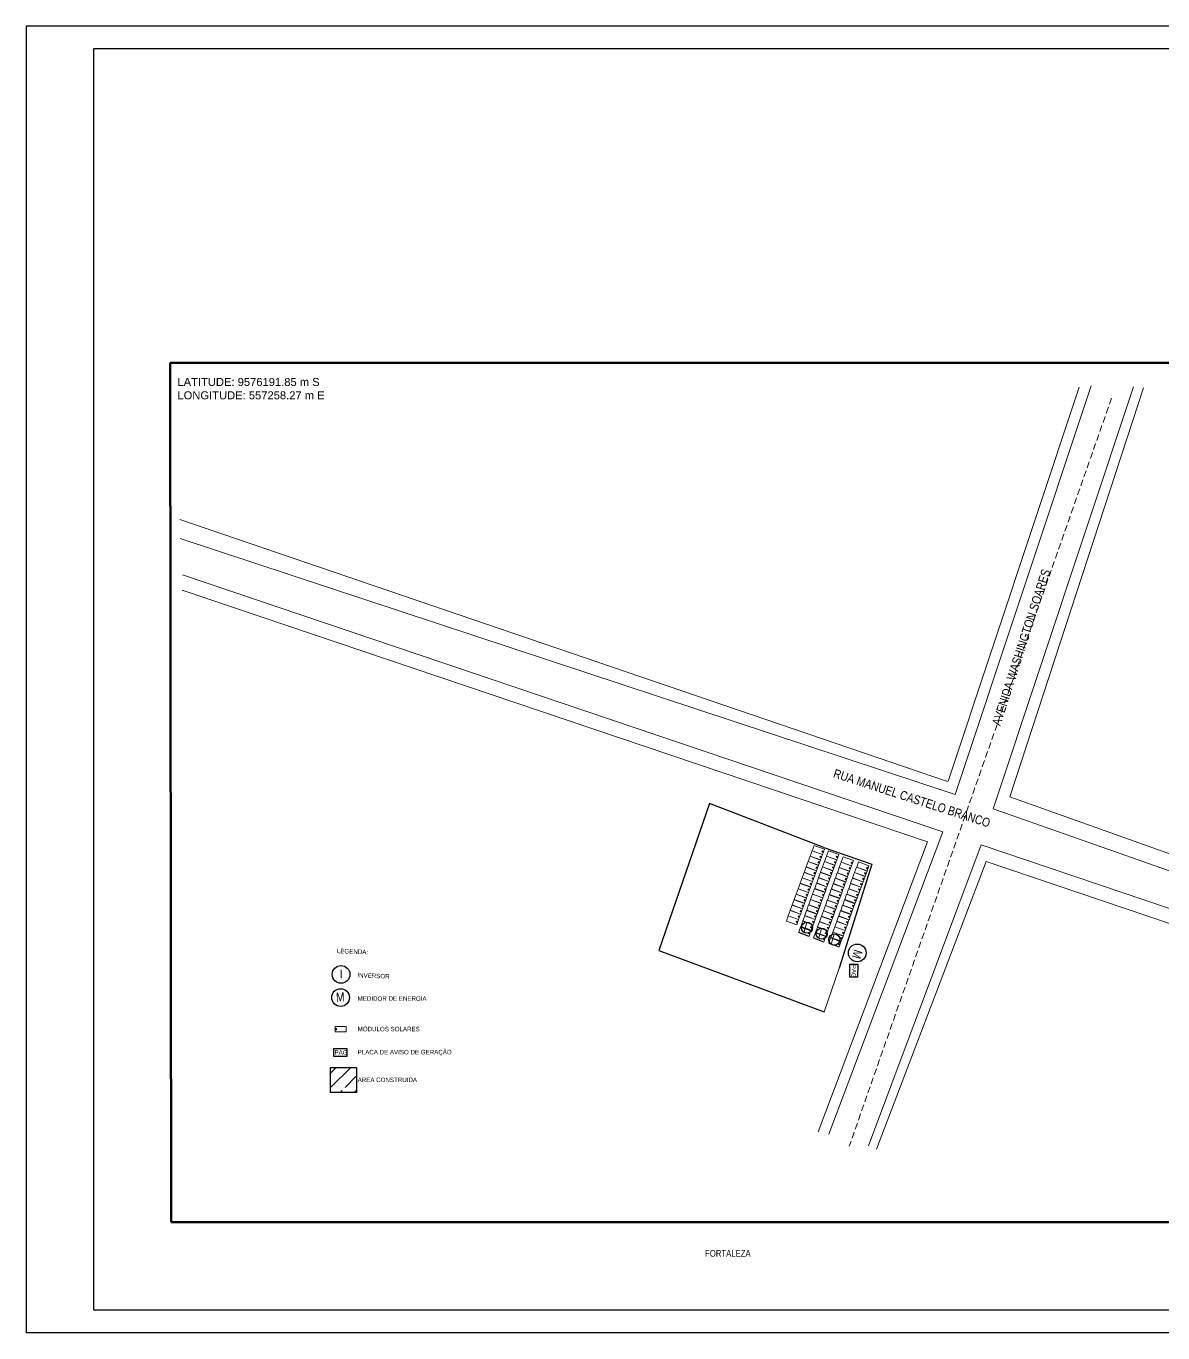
# Model space of a CAD drawing. Header units: millimetres. Extents: x -337670422 to 400479, y -429719 to 319704014.
# Drawn here: x -337668994.6 to -337668639.4, y 319703603.9 to 319704012.2 of the extents above; entities that cross this region are included whole.
import ezdxf

# ---------------------------------------------------------------- set-up
doc = ezdxf.new("R2010")
doc.units = ezdxf.units.MM
doc.linetypes.add('DASHED', pattern=[0.75, 0.5, -0.25])
for name, color, linetype in [('03.el_linha_de_chamada', 1, 'Continuous'), ('Arq_Alvenaria', 7, 'Continuous'), ('CERC1', 130, 'Continuous'), ('LAYER1', 1, 'Continuous')]:
    doc.layers.add(name, color=color, linetype=linetype)
for name, color, linetype, lineweight in [('AMARELA', 2, 'Continuous', 25), ('BRANCO', 7, 'Continuous', 15), ('MAGENTA', 6, 'Continuous', 60), ('VERMELHA', 1, 'Continuous', 9)]:
    doc.layers.add(name, color=color, linetype=linetype, lineweight=lineweight)
doc.styles.add('PEQ100', font='', dxfattribs={"height": 0.15})
doc.styles.add('ROMANS', font='techl___.ttf', dxfattribs={"height": 1.5})
doc.styles.get("Standard").update_dxf_attribs({"font": 'arial.ttf'})
doc.styles.get('PEQ100').set_extended_font_data('Arial Narrow')

msp = doc.modelspace()

# ---------------------------------------------------------------- hatches: boundary and pattern name
at = {"lineweight": 15, "true_color": 0x000000}
h = msp.add_hatch(color=18, dxfattribs=at)
h.dxf.hatch_style = 1
h.paths.add_polyline_path([(-337668746, 319703754.12), (-337668745.76, 319703754.03), (-337668745.64, 319703754.37), (-337668745.88, 319703754.46)])
h = msp.add_hatch(color=18, dxfattribs=at)
h.dxf.hatch_style = 1
h.paths.add_polyline_path([(-337668747.22, 319703750.77), (-337668746.99, 319703750.69), (-337668746.86, 319703751.03), (-337668747.1, 319703751.11)])
h = msp.add_hatch(color=18, dxfattribs=at)
h.dxf.hatch_style = 1
h.paths.add_polyline_path([(-337668746.61, 319703752.46), (-337668746.37, 319703752.37), (-337668746.24, 319703752.71), (-337668746.48, 319703752.8)])
h = msp.add_hatch(color=18, dxfattribs=at)
h.dxf.hatch_style = 1
h.paths.add_polyline_path([(-337668742.1, 319703750.8), (-337668741.86, 319703750.72), (-337668741.73, 319703751.06), (-337668741.97, 319703751.14)])
h = msp.add_hatch(color=18, dxfattribs=at)
h.dxf.hatch_style = 1
h.paths.add_polyline_path([(-337668741.49, 319703752.46), (-337668741.25, 319703752.38), (-337668741.13, 319703752.72), (-337668741.37, 319703752.8)])
h = msp.add_hatch(color=18, dxfattribs=at)
h.dxf.hatch_style = 1
h.paths.add_polyline_path([(-337668736.89, 319703750.59), (-337668736.65, 319703750.5), (-337668736.52, 319703750.84), (-337668736.76, 319703750.93)])
h = msp.add_hatch(color=18, dxfattribs=at)
h.dxf.hatch_style = 1
h.paths.add_polyline_path([(-337668749.08, 319703745.72), (-337668748.84, 319703745.63), (-337668748.72, 319703745.97), (-337668748.95, 319703746.06)])
h = msp.add_hatch(color=18, dxfattribs=at)
h.dxf.hatch_style = 1
h.paths.add_polyline_path([(-337668748.46, 319703747.4), (-337668748.22, 319703747.32), (-337668748.1, 319703747.66), (-337668748.34, 319703747.74)])
h = msp.add_hatch(color=18, dxfattribs=at)
h.dxf.hatch_style = 1
h.paths.add_polyline_path([(-337668747.84, 319703749.09), (-337668747.6, 319703749), (-337668747.48, 319703749.34), (-337668747.72, 319703749.43)])
h = msp.add_hatch(color=18, dxfattribs=at)
h.dxf.hatch_style = 1
h.paths.add_polyline_path([(-337668743.95, 319703745.75), (-337668743.71, 319703745.66), (-337668743.59, 319703746), (-337668743.83, 319703746.09)])
h = msp.add_hatch(color=18, dxfattribs=at)
h.dxf.hatch_style = 1
h.paths.add_polyline_path([(-337668743.33, 319703747.43), (-337668743.1, 319703747.35), (-337668742.97, 319703747.69), (-337668743.21, 319703747.77)])
h = msp.add_hatch(color=18, dxfattribs=at)
h.dxf.hatch_style = 1
h.paths.add_polyline_path([(-337668742.72, 319703749.12), (-337668742.48, 319703749.03), (-337668742.35, 319703749.37), (-337668742.59, 319703749.46)])
h = msp.add_hatch(color=18, dxfattribs=at)
h.dxf.hatch_style = 1
h.paths.add_polyline_path([(-337668738.11, 319703747.25), (-337668737.87, 319703747.16), (-337668737.75, 319703747.5), (-337668737.99, 319703747.59)])
h = msp.add_hatch(color=18, dxfattribs=at)
h.dxf.hatch_style = 1
h.paths.add_polyline_path([(-337668737.49, 319703748.93), (-337668737.26, 319703748.84), (-337668737.13, 319703749.18), (-337668737.37, 319703749.27)])
h = msp.add_hatch(color=18, dxfattribs=at)
h.dxf.hatch_style = 1
h.paths.add_polyline_path([(-337668732.67, 319703747.33), (-337668732.43, 319703747.24), (-337668732.31, 319703747.58), (-337668732.54, 319703747.67)])
h = msp.add_hatch(color=18, dxfattribs=at)
h.dxf.hatch_style = 1
h.paths.add_polyline_path([(-337668732.06, 319703748.99), (-337668731.82, 319703748.9), (-337668731.7, 319703749.24), (-337668731.94, 319703749.33)])
h = msp.add_hatch(color=18, dxfattribs=at)
h.dxf.hatch_style = 1
h.paths.add_polyline_path([(-337668750.34, 319703742.27), (-337668750.1, 319703742.18), (-337668749.97, 319703742.52), (-337668750.21, 319703742.61)])
h = msp.add_hatch(color=18, dxfattribs=at)
h.dxf.hatch_style = 1
h.paths.add_polyline_path([(-337668749.7, 319703744.03), (-337668749.46, 319703743.95), (-337668749.33, 319703744.29), (-337668749.57, 319703744.37)])
h = msp.add_hatch(color=18, dxfattribs=at)
h.dxf.hatch_style = 1
h.paths.add_polyline_path([(-337668745.19, 319703742.38), (-337668744.95, 319703742.29), (-337668744.83, 319703742.63), (-337668745.06, 319703742.72)])
h = msp.add_hatch(color=18, dxfattribs=at)
h.dxf.hatch_style = 1
h.paths.add_polyline_path([(-337668744.57, 319703744.06), (-337668744.33, 319703743.98), (-337668744.21, 319703744.32), (-337668744.45, 319703744.4)])
h = msp.add_hatch(color=18, dxfattribs=at)
h.dxf.hatch_style = 1
h.paths.add_polyline_path([(-337668739.97, 319703742.19), (-337668739.73, 319703742.1), (-337668739.6, 319703742.44), (-337668739.84, 319703742.53)])
h = msp.add_hatch(color=18, dxfattribs=at)
h.dxf.hatch_style = 1
h.paths.add_polyline_path([(-337668739.35, 319703743.88), (-337668739.11, 319703743.79), (-337668738.99, 319703744.13), (-337668739.22, 319703744.22)])
h = msp.add_hatch(color=18, dxfattribs=at)
h.dxf.hatch_style = 1
h.paths.add_polyline_path([(-337668738.73, 319703745.56), (-337668738.49, 319703745.47), (-337668738.37, 319703745.81), (-337668738.61, 319703745.9)])
h = msp.add_hatch(color=18, dxfattribs=at)
h.dxf.hatch_style = 1
h.paths.add_polyline_path([(-337668734.52, 319703742.27), (-337668734.29, 319703742.19), (-337668734.16, 319703742.53), (-337668734.4, 319703742.61)])
h = msp.add_hatch(color=18, dxfattribs=at)
h.dxf.hatch_style = 1
h.paths.add_polyline_path([(-337668733.91, 319703743.96), (-337668733.67, 319703743.87), (-337668733.54, 319703744.21), (-337668733.78, 319703744.3)])
h = msp.add_hatch(color=18, dxfattribs=at)
h.dxf.hatch_style = 1
h.paths.add_polyline_path([(-337668733.29, 319703745.64), (-337668733.05, 319703745.56), (-337668732.92, 319703745.9), (-337668733.16, 319703745.98)])
h = msp.add_hatch(color=18, dxfattribs=at)
h.dxf.hatch_style = 1
h.paths.add_polyline_path([(-337668751.57, 319703738.9), (-337668751.33, 319703738.81), (-337668751.21, 319703739.15), (-337668751.45, 319703739.24)])
h = msp.add_hatch(color=18, dxfattribs=at)
h.dxf.hatch_style = 1
h.paths.add_polyline_path([(-337668750.95, 319703740.58), (-337668750.72, 319703740.49), (-337668750.59, 319703740.83), (-337668750.83, 319703740.92)])
h = msp.add_hatch(color=18, dxfattribs=at)
h.dxf.hatch_style = 1
h.paths.add_polyline_path([(-337668746.45, 319703738.93), (-337668746.21, 319703738.84), (-337668746.08, 319703739.18), (-337668746.32, 319703739.27)])
h = msp.add_hatch(color=18, dxfattribs=at)
h.dxf.hatch_style = 1
h.paths.add_polyline_path([(-337668745.83, 319703740.61), (-337668745.59, 319703740.52), (-337668745.46, 319703740.86), (-337668745.7, 319703740.95)])
h = msp.add_hatch(color=18, dxfattribs=at)
h.dxf.hatch_style = 1
h.paths.add_polyline_path([(-337668741.22, 319703738.74), (-337668740.99, 319703738.65), (-337668740.86, 319703738.99), (-337668741.1, 319703739.08)])
h = msp.add_hatch(color=18, dxfattribs=at)
h.dxf.hatch_style = 1
h.paths.add_polyline_path([(-337668740.59, 319703740.51), (-337668740.35, 319703740.42), (-337668740.22, 319703740.76), (-337668740.46, 319703740.85)])
h = msp.add_hatch(color=18, dxfattribs=at)
h.dxf.hatch_style = 1
h.paths.add_polyline_path([(-337668735.8, 319703738.91), (-337668735.56, 319703738.82), (-337668735.44, 319703739.16), (-337668735.68, 319703739.25)])
h = msp.add_hatch(color=18, dxfattribs=at)
h.dxf.hatch_style = 1
h.paths.add_polyline_path([(-337668735.14, 319703740.59), (-337668734.9, 319703740.5), (-337668734.78, 319703740.84), (-337668735.02, 319703740.93)])
h = msp.add_hatch(color=18, dxfattribs=at)
h.dxf.hatch_style = 1
h.paths.add_polyline_path([(-337668753.43, 319703733.84), (-337668753.19, 319703733.75), (-337668753.06, 319703734.09), (-337668753.3, 319703734.18)])
h = msp.add_hatch(color=18, dxfattribs=at)
h.dxf.hatch_style = 1
h.paths.add_polyline_path([(-337668752.81, 319703735.53), (-337668752.57, 319703735.44), (-337668752.45, 319703735.78), (-337668752.68, 319703735.87)])
h = msp.add_hatch(color=18, dxfattribs=at)
h.dxf.hatch_style = 1
h.paths.add_polyline_path([(-337668752.19, 319703737.21), (-337668751.95, 319703737.12), (-337668751.83, 319703737.46), (-337668752.07, 319703737.55)])
h = msp.add_hatch(color=18, dxfattribs=at)
h.dxf.hatch_style = 1
h.paths.add_polyline_path([(-337668748.3, 319703733.87), (-337668748.06, 319703733.78), (-337668747.94, 319703734.12), (-337668748.18, 319703734.21)])
h = msp.add_hatch(color=18, dxfattribs=at)
h.dxf.hatch_style = 1
h.paths.add_polyline_path([(-337668747.68, 319703735.56), (-337668747.44, 319703735.47), (-337668747.32, 319703735.81), (-337668747.56, 319703735.9)])
h = msp.add_hatch(color=18, dxfattribs=at)
h.dxf.hatch_style = 1
h.paths.add_polyline_path([(-337668747.06, 319703737.24), (-337668746.83, 319703737.15), (-337668746.7, 319703737.49), (-337668746.94, 319703737.58)])
h = msp.add_hatch(color=18, dxfattribs=at)
h.dxf.hatch_style = 1
h.paths.add_polyline_path([(-337668743.08, 319703733.68), (-337668742.84, 319703733.6), (-337668742.72, 319703733.94), (-337668742.95, 319703734.02)])
h = msp.add_hatch(color=18, dxfattribs=at)
h.dxf.hatch_style = 1
h.paths.add_polyline_path([(-337668742.46, 319703735.37), (-337668742.22, 319703735.28), (-337668742.1, 319703735.62), (-337668742.34, 319703735.71)])
h = msp.add_hatch(color=18, dxfattribs=at)
h.dxf.hatch_style = 1
h.paths.add_polyline_path([(-337668741.84, 319703737.05), (-337668741.6, 319703736.97), (-337668741.48, 319703737.31), (-337668741.72, 319703737.39)])
h = msp.add_hatch(color=18, dxfattribs=at)
h.dxf.hatch_style = 1
h.paths.add_polyline_path([(-337668737.68, 319703733.77), (-337668737.44, 319703733.68), (-337668737.31, 319703734.02), (-337668737.55, 319703734.11)])
h = msp.add_hatch(color=18, dxfattribs=at)
h.dxf.hatch_style = 1
h.paths.add_polyline_path([(-337668737.06, 319703735.46), (-337668736.82, 319703735.37), (-337668736.7, 319703735.71), (-337668736.93, 319703735.8)])
h = msp.add_hatch(color=18, dxfattribs=at)
h.dxf.hatch_style = 1
h.paths.add_polyline_path([(-337668736.44, 319703737.14), (-337668736.2, 319703737.05), (-337668736.08, 319703737.39), (-337668736.32, 319703737.48)])
h = msp.add_hatch(color=18, dxfattribs=at)
h.dxf.hatch_style = 1
h.paths.add_polyline_path([(-337668754.05, 319703732.16), (-337668753.81, 319703732.07), (-337668753.68, 319703732.41), (-337668753.92, 319703732.5)])
h = msp.add_hatch(color=18, dxfattribs=at)
h.dxf.hatch_style = 1
h.paths.add_polyline_path([(-337668749.54, 319703730.5), (-337668749.3, 319703730.41), (-337668749.17, 319703730.75), (-337668749.41, 319703730.84)])
h = msp.add_hatch(color=18, dxfattribs=at)
h.dxf.hatch_style = 1
h.paths.add_polyline_path([(-337668748.92, 319703732.19), (-337668748.68, 319703732.1), (-337668748.56, 319703732.44), (-337668748.79, 319703732.53)])
h = msp.add_hatch(color=18, dxfattribs=at)
h.dxf.hatch_style = 1
h.paths.add_polyline_path([(-337668744.32, 319703730.31), (-337668744.08, 319703730.23), (-337668743.95, 319703730.57), (-337668744.19, 319703730.65)])
h = msp.add_hatch(color=18, dxfattribs=at)
h.dxf.hatch_style = 1
h.paths.add_polyline_path([(-337668743.7, 319703732), (-337668743.46, 319703731.91), (-337668743.33, 319703732.25), (-337668743.57, 319703732.34)])
h = msp.add_hatch(color=18, dxfattribs=at)
h.dxf.hatch_style = 1
h.paths.add_polyline_path([(-337668738.91, 319703730.4), (-337668738.68, 319703730.31), (-337668738.55, 319703730.65), (-337668738.79, 319703730.74)])
h = msp.add_hatch(color=18, dxfattribs=at)
h.dxf.hatch_style = 1
h.paths.add_polyline_path([(-337668738.3, 319703732.09), (-337668738.06, 319703732), (-337668737.93, 319703732.34), (-337668738.17, 319703732.43)])
h = msp.add_hatch(color=18, dxfattribs=at)
h.dxf.hatch_style = 1
h.paths.add_polyline_path([(-337668750.19, 319703728.66), (-337668749.95, 319703728.57), (-337668749.83, 319703728.91), (-337668750.06, 319703729)])
h = msp.add_hatch(color=18, dxfattribs=at)
h.dxf.hatch_style = 1
h.paths.add_polyline_path([(-337668745.59, 319703726.87), (-337668745.35, 319703726.78), (-337668745.22, 319703727.12), (-337668745.46, 319703727.21)])
h = msp.add_hatch(color=18, dxfattribs=at)
h.dxf.hatch_style = 1
h.paths.add_polyline_path([(-337668744.93, 319703728.63), (-337668744.7, 319703728.54), (-337668744.57, 319703728.88), (-337668744.81, 319703728.97)])
h = msp.add_hatch(color=18, dxfattribs=at)
h.dxf.hatch_style = 1
h.paths.add_polyline_path([(-337668740.15, 319703727.03), (-337668739.91, 319703726.94), (-337668739.79, 319703727.28), (-337668740.03, 319703727.37)])
h = msp.add_hatch(color=18, dxfattribs=at)
h.dxf.hatch_style = 1
h.paths.add_polyline_path([(-337668739.53, 319703728.72), (-337668739.29, 319703728.63), (-337668739.17, 319703728.97), (-337668739.41, 319703729.06)])
h = msp.add_hatch(color=18, dxfattribs=at)
h.dxf.hatch_style = 1
h.paths.add_polyline_path([(-337668740.8, 319703725.26), (-337668740.56, 319703725.17), (-337668740.44, 319703725.51), (-337668740.68, 319703725.6)])
h = msp.add_hatch(color=18, dxfattribs=at)
h.dxf.hatch_style = 1
h.paths.add_polyline_path([(-337668897.68, 319703698.94), (-337668897.93, 319703698.94), (-337668897.93, 319703698.58), (-337668897.68, 319703698.58)])
at = {"layer": 'Arq_Alvenaria'}
h = msp.add_hatch(dxfattribs=at)
h.set_pattern_fill('ANSI35', color=256)
h.set_pattern_definition([(45, (-337674646.852, 319701130.161), (-4.490128, 4.490128), []), (45, (-337674642.362, 319701130.161), (-4.490128, 4.490128), [7.9375, -1.5875, 0, -1.5875])])
h.paths.add_polyline_path([(-337668891.4, 319703686.81), (-337668899.49, 319703686.81), (-337668899.49, 319703678.92), (-337668891.4, 319703678.92)])

# ---------------------------------------------------------------- linework, layer by layer
at = {"color": 1}
for p, q in [((-337668994.64, 319704012.18), (-337668994.64, 319703603.86)), ((-337668394.35, 319704012.18), (-337668994.64, 319704012.18)), ((-337668394.35, 319703603.86), (-337668994.64, 319703603.86))]:
    msp.add_line(p, q, dxfattribs=at)
at = {"color": 4, "lineweight": 15}
for p, q in [((-337668749.66, 319703752.83), (-337668749.06, 319703754.47)), ((-337668749.06, 319703754.47), (-337668745.83, 319703753.29)), ((-337668749.04, 319703754.52), (-337668748.44, 319703756.15)), ((-337668745.81, 319703753.33), (-337668749.04, 319703754.52)), ((-337668748.44, 319703756.15), (-337668745.21, 319703754.97)), ((-337668745.22, 319703754.97), (-337668745.82, 319703753.33)), ((-337668744.53, 319703752.86), (-337668743.93, 319703754.5)), ((-337668743.93, 319703754.5), (-337668740.7, 319703753.32)), ((-337668750.89, 319703749.46), (-337668750.29, 319703751.1)), ((-337668750.29, 319703751.1), (-337668747.07, 319703749.92)), ((-337668750.27, 319703751.15), (-337668749.67, 319703752.78)), ((-337668747.05, 319703749.96), (-337668750.27, 319703751.15)), ((-337668749.67, 319703752.78), (-337668746.45, 319703751.6)), ((-337668746.43, 319703751.65), (-337668749.66, 319703752.83)), ((-337668746.45, 319703751.6), (-337668747.05, 319703749.96)), ((-337668745.83, 319703753.29), (-337668746.43, 319703751.65)), ((-337668745.77, 319703749.49), (-337668745.16, 319703751.13)), ((-337668745.16, 319703751.13), (-337668741.94, 319703749.95)), ((-337668745.15, 319703751.18), (-337668744.55, 319703752.81)), ((-337668741.92, 319703750), (-337668745.15, 319703751.18)), ((-337668744.55, 319703752.81), (-337668741.32, 319703751.63)), ((-337668741.3, 319703751.68), (-337668744.53, 319703752.86)), ((-337668741.32, 319703751.63), (-337668741.92, 319703750)), ((-337668740.71, 319703753.31), (-337668741.31, 319703751.68)), ((-337668740.54, 319703749.31), (-337668739.94, 319703750.94)), ((-337668739.94, 319703750.94), (-337668736.72, 319703749.76)), ((-337668739.93, 319703750.99), (-337668739.32, 319703752.63)), ((-337668736.7, 319703749.81), (-337668739.93, 319703750.99)), ((-337668739.32, 319703752.63), (-337668736.1, 319703751.44)), ((-337668736.1, 319703751.44), (-337668736.71, 319703749.81)), ((-337668735.1, 319703749.39), (-337668734.5, 319703751.02)), ((-337668734.5, 319703751.02), (-337668731.27, 319703749.84)), ((-337668752.13, 319703746.09), (-337668751.53, 319703747.73)), ((-337668748.9, 319703744.91), (-337668752.13, 319703746.09)), ((-337668751.53, 319703747.73), (-337668748.3, 319703746.55)), ((-337668751.51, 319703747.78), (-337668750.91, 319703749.41)), ((-337668748.29, 319703746.59), (-337668751.51, 319703747.78)), ((-337668750.91, 319703749.41), (-337668747.69, 319703748.23)), ((-337668747.67, 319703748.28), (-337668750.89, 319703749.46)), ((-337668748.3, 319703746.55), (-337668748.9, 319703744.91)), ((-337668747.69, 319703748.23), (-337668748.29, 319703746.59)), ((-337668747.07, 319703749.92), (-337668747.67, 319703748.28)), ((-337668747.62, 319703744.44), (-337668747.02, 319703746.07)), ((-337668747.02, 319703746.07), (-337668743.8, 319703744.89)), ((-337668747, 319703746.12), (-337668746.4, 319703747.76)), ((-337668743.78, 319703744.94), (-337668747, 319703746.12)), ((-337668746.4, 319703747.76), (-337668743.18, 319703746.58)), ((-337668746.38, 319703747.81), (-337668745.78, 319703749.44)), ((-337668743.16, 319703746.63), (-337668746.38, 319703747.81)), ((-337668745.78, 319703749.44), (-337668742.56, 319703748.26)), ((-337668742.54, 319703748.31), (-337668745.77, 319703749.49)), ((-337668743.18, 319703746.58), (-337668743.78, 319703744.94)), ((-337668742.56, 319703748.26), (-337668743.16, 319703746.63)), ((-337668741.94, 319703749.95), (-337668742.54, 319703748.31)), ((-337668741.78, 319703745.94), (-337668741.18, 319703747.57)), ((-337668741.18, 319703747.57), (-337668737.95, 319703746.39)), ((-337668741.16, 319703747.62), (-337668740.56, 319703749.26)), ((-337668737.94, 319703746.44), (-337668741.16, 319703747.62)), ((-337668740.56, 319703749.26), (-337668737.34, 319703748.07)), ((-337668737.32, 319703748.12), (-337668740.54, 319703749.31)), ((-337668737.95, 319703746.39), (-337668738.56, 319703744.75)), ((-337668737.34, 319703748.07), (-337668737.94, 319703746.44)), ((-337668736.72, 319703749.76), (-337668737.32, 319703748.12)), ((-337668736.38, 319703746.02), (-337668735.78, 319703747.66)), ((-337668735.78, 319703747.66), (-337668732.55, 319703746.48)), ((-337668735.76, 319703747.71), (-337668735.16, 319703749.34)), ((-337668732.54, 319703746.52), (-337668735.76, 319703747.71)), ((-337668735.12, 319703749.34), (-337668731.89, 319703748.16)), ((-337668731.87, 319703748.21), (-337668735.1, 319703749.39)), ((-337668732.51, 319703746.47), (-337668733.11, 319703744.84)), ((-337668731.89, 319703748.16), (-337668732.49, 319703746.52)), ((-337668731.28, 319703749.84), (-337668731.88, 319703748.2)), ((-337668754, 319703740.96), (-337668753.4, 319703742.59)), ((-337668753.4, 319703742.59), (-337668750.18, 319703741.41)), ((-337668753.39, 319703742.64), (-337668752.79, 319703744.28)), ((-337668750.16, 319703741.46), (-337668753.39, 319703742.64)), ((-337668752.79, 319703744.28), (-337668749.56, 319703743.09)), ((-337668752.75, 319703744.41), (-337668752.15, 319703746.04)), ((-337668749.52, 319703743.22), (-337668752.75, 319703744.41)), ((-337668752.15, 319703746.04), (-337668748.92, 319703744.86)), ((-337668749.56, 319703743.09), (-337668750.16, 319703741.46)), ((-337668748.92, 319703744.86), (-337668749.52, 319703743.22)), ((-337668748.88, 319703740.99), (-337668748.28, 319703742.62)), ((-337668748.28, 319703742.62), (-337668745.05, 319703741.44)), ((-337668748.24, 319703742.75), (-337668747.64, 319703744.39)), ((-337668745.01, 319703741.57), (-337668748.24, 319703742.75)), ((-337668747.64, 319703744.39), (-337668744.41, 319703743.21)), ((-337668744.4, 319703743.25), (-337668747.62, 319703744.44)), ((-337668744.41, 319703743.21), (-337668745.01, 319703741.57)), ((-337668743.8, 319703744.89), (-337668744.4, 319703743.25)), ((-337668743.64, 319703740.88), (-337668743.04, 319703742.52)), ((-337668743.04, 319703742.52), (-337668739.81, 319703741.33)), ((-337668743.02, 319703742.57), (-337668742.42, 319703744.2)), ((-337668739.79, 319703741.38), (-337668743.02, 319703742.57)), ((-337668742.42, 319703744.2), (-337668739.19, 319703743.02)), ((-337668742.4, 319703744.25), (-337668741.8, 319703745.89)), ((-337668739.17, 319703743.07), (-337668742.4, 319703744.25)), ((-337668741.8, 319703745.89), (-337668738.57, 319703744.7)), ((-337668738.56, 319703744.75), (-337668741.78, 319703745.94)), ((-337668739.19, 319703743.02), (-337668739.79, 319703741.38)), ((-337668738.57, 319703744.7), (-337668739.17, 319703743.07)), ((-337668738.23, 319703740.97), (-337668737.63, 319703742.6)), ((-337668737.63, 319703742.6), (-337668734.41, 319703741.42)), ((-337668737.62, 319703742.65), (-337668737.02, 319703744.29)), ((-337668734.39, 319703741.47), (-337668737.62, 319703742.65)), ((-337668737.02, 319703744.29), (-337668733.79, 319703743.11)), ((-337668737, 319703744.34), (-337668736.4, 319703745.97)), ((-337668733.77, 319703743.15), (-337668737, 319703744.34)), ((-337668736.4, 319703745.97), (-337668733.17, 319703744.79)), ((-337668733.15, 319703744.84), (-337668736.38, 319703746.02)), ((-337668733.75, 319703743.1), (-337668734.35, 319703741.47)), ((-337668733.13, 319703744.79), (-337668733.73, 319703743.15)), ((-337668755.24, 319703737.59), (-337668754.64, 319703739.22)), ((-337668754.64, 319703739.22), (-337668751.42, 319703738.04)), ((-337668754.62, 319703739.27), (-337668754.02, 319703740.91)), ((-337668751.4, 319703738.09), (-337668754.62, 319703739.27)), ((-337668754.02, 319703740.91), (-337668750.8, 319703739.72)), ((-337668750.78, 319703739.77), (-337668754, 319703740.96)), ((-337668751.42, 319703738.04), (-337668752.02, 319703736.4)), ((-337668750.8, 319703739.72), (-337668751.4, 319703738.09)), ((-337668750.18, 319703741.41), (-337668750.78, 319703739.77)), ((-337668750.11, 319703737.62), (-337668749.51, 319703739.25)), ((-337668749.51, 319703739.25), (-337668746.29, 319703738.07)), ((-337668749.5, 319703739.3), (-337668748.9, 319703740.94)), ((-337668746.27, 319703738.12), (-337668749.5, 319703739.3)), ((-337668748.9, 319703740.94), (-337668745.67, 319703739.75)), ((-337668745.65, 319703739.8), (-337668748.88, 319703740.99)), ((-337668746.29, 319703738.07), (-337668746.89, 319703736.43)), ((-337668745.67, 319703739.75), (-337668746.27, 319703738.12)), ((-337668745.05, 319703741.44), (-337668745.65, 319703739.8)), ((-337668744.89, 319703737.43), (-337668744.29, 319703739.06)), ((-337668744.29, 319703739.06), (-337668741.07, 319703737.88)), ((-337668744.27, 319703739.11), (-337668743.67, 319703740.75)), ((-337668741.05, 319703737.93), (-337668744.27, 319703739.11)), ((-337668743.67, 319703740.75), (-337668740.45, 319703739.57)), ((-337668740.41, 319703739.7), (-337668743.64, 319703740.88)), ((-337668740.45, 319703739.57), (-337668741.05, 319703737.93)), ((-337668739.81, 319703741.33), (-337668740.41, 319703739.7)), ((-337668739.49, 319703737.52), (-337668738.89, 319703739.15)), ((-337668738.89, 319703739.15), (-337668735.67, 319703737.97)), ((-337668738.85, 319703739.28), (-337668738.25, 319703740.92)), ((-337668735.63, 319703738.1), (-337668738.85, 319703739.28)), ((-337668738.25, 319703740.92), (-337668735.03, 319703739.73)), ((-337668735.01, 319703739.78), (-337668738.23, 319703740.97)), ((-337668735.67, 319703737.97), (-337668736.27, 319703736.33)), ((-337668734.99, 319703739.73), (-337668735.59, 319703738.09)), ((-337668734.37, 319703741.42), (-337668734.97, 319703739.78)), ((-337668757.1, 319703732.53), (-337668756.5, 319703734.17)), ((-337668756.5, 319703734.17), (-337668753.27, 319703732.98)), ((-337668756.48, 319703734.22), (-337668755.88, 319703735.85)), ((-337668753.25, 319703733.03), (-337668756.48, 319703734.22)), ((-337668755.88, 319703735.85), (-337668752.65, 319703734.67)), ((-337668755.86, 319703735.9), (-337668755.26, 319703737.54)), ((-337668752.63, 319703734.72), (-337668755.86, 319703735.9)), ((-337668755.26, 319703737.54), (-337668752.03, 319703736.35)), ((-337668752.02, 319703736.4), (-337668755.24, 319703737.59)), ((-337668752.65, 319703734.67), (-337668753.25, 319703733.03)), ((-337668752.03, 319703736.35), (-337668752.63, 319703734.72)), ((-337668751.97, 319703732.56), (-337668751.37, 319703734.2)), ((-337668751.37, 319703734.2), (-337668748.14, 319703733.01)), ((-337668751.35, 319703734.25), (-337668750.75, 319703735.88)), ((-337668748.13, 319703733.06), (-337668751.35, 319703734.25)), ((-337668750.75, 319703735.88), (-337668747.53, 319703734.7)), ((-337668750.73, 319703735.93), (-337668750.13, 319703737.57)), ((-337668747.51, 319703734.75), (-337668750.73, 319703735.93)), ((-337668750.13, 319703737.57), (-337668746.91, 319703736.38)), ((-337668746.89, 319703736.43), (-337668750.11, 319703737.62)), ((-337668747.53, 319703734.7), (-337668748.13, 319703733.06)), ((-337668746.91, 319703736.38), (-337668747.51, 319703734.75)), ((-337668746.75, 319703732.37), (-337668746.15, 319703734.01)), ((-337668746.15, 319703734.01), (-337668742.92, 319703732.83)), ((-337668746.13, 319703734.06), (-337668745.53, 319703735.69)), ((-337668742.9, 319703732.88), (-337668746.13, 319703734.06)), ((-337668745.53, 319703735.69), (-337668742.3, 319703734.51)), ((-337668745.51, 319703735.74), (-337668744.91, 319703737.38)), ((-337668742.29, 319703734.56), (-337668745.51, 319703735.74)), ((-337668744.91, 319703737.38), (-337668741.69, 319703736.2)), ((-337668741.67, 319703736.25), (-337668744.89, 319703737.43)), ((-337668742.3, 319703734.51), (-337668742.9, 319703732.88)), ((-337668741.69, 319703736.2), (-337668742.29, 319703734.56)), ((-337668741.07, 319703737.88), (-337668741.67, 319703736.25)), ((-337668741.35, 319703732.46), (-337668740.75, 319703734.1)), ((-337668740.75, 319703734.1), (-337668737.52, 319703732.91)), ((-337668740.73, 319703734.15), (-337668740.13, 319703735.78)), ((-337668737.5, 319703732.96), (-337668740.73, 319703734.15)), ((-337668740.13, 319703735.78), (-337668736.9, 319703734.6)), ((-337668740.11, 319703735.83), (-337668739.51, 319703737.47)), ((-337668736.88, 319703734.65), (-337668740.11, 319703735.83)), ((-337668739.51, 319703737.47), (-337668736.28, 319703736.28)), ((-337668736.27, 319703736.33), (-337668739.49, 319703737.52)), ((-337668736.9, 319703734.6), (-337668737.5, 319703732.96)), ((-337668736.28, 319703736.28), (-337668736.88, 319703734.65)), ((-337668753.87, 319703731.35), (-337668757.1, 319703732.53)), ((-337668753.27, 319703732.98), (-337668753.87, 319703731.35)), ((-337668753.24, 319703729.04), (-337668752.64, 319703730.67)), ((-337668752.64, 319703730.67), (-337668749.41, 319703729.49)), ((-337668752.6, 319703730.78), (-337668749.37, 319703729.6)), ((-337668752.59, 319703730.88), (-337668751.99, 319703732.51)), ((-337668749.36, 319703729.69), (-337668752.59, 319703730.88)), ((-337668751.99, 319703732.51), (-337668748.76, 319703731.33)), ((-337668748.74, 319703731.38), (-337668751.97, 319703732.56)), ((-337668748.76, 319703731.33), (-337668749.36, 319703729.69)), ((-337668748.14, 319703733.01), (-337668748.74, 319703731.38)), ((-337668747.98, 319703729), (-337668747.38, 319703730.64)), ((-337668747.38, 319703730.64), (-337668744.16, 319703729.46)), ((-337668747.37, 319703730.69), (-337668746.77, 319703732.32)), ((-337668744.14, 319703729.5), (-337668747.37, 319703730.69)), ((-337668746.77, 319703732.32), (-337668743.54, 319703731.14)), ((-337668743.52, 319703731.19), (-337668746.75, 319703732.37)), ((-337668743.54, 319703731.14), (-337668744.14, 319703729.5)), ((-337668742.92, 319703732.83), (-337668743.52, 319703731.19)), ((-337668742.58, 319703729.09), (-337668741.98, 319703730.73)), ((-337668741.98, 319703730.73), (-337668738.76, 319703729.54)), ((-337668741.96, 319703730.78), (-337668741.36, 319703732.41)), ((-337668738.74, 319703729.59), (-337668741.96, 319703730.78)), ((-337668741.36, 319703732.41), (-337668738.14, 319703731.23)), ((-337668738.12, 319703731.28), (-337668741.35, 319703732.46)), ((-337668738.14, 319703731.23), (-337668738.74, 319703729.59)), ((-337668737.52, 319703732.91), (-337668738.12, 319703731.28)), ((-337668753.25, 319703728.94), (-337668750.02, 319703727.76)), ((-337668750.01, 319703727.85), (-337668753.24, 319703729.04)), ((-337668749.41, 319703729.49), (-337668750.01, 319703727.85)), ((-337668748.65, 319703727.15), (-337668745.42, 319703725.97)), ((-337668748.64, 319703727.25), (-337668748.03, 319703728.88)), ((-337668745.41, 319703726.06), (-337668748.64, 319703727.25)), ((-337668748.03, 319703728.88), (-337668744.81, 319703727.7)), ((-337668748, 319703728.91), (-337668744.77, 319703727.72)), ((-337668744.76, 319703727.82), (-337668747.98, 319703729)), ((-337668744.81, 319703727.7), (-337668745.41, 319703726.06)), ((-337668744.16, 319703729.46), (-337668744.76, 319703727.82)), ((-337668743.85, 319703725.63), (-337668743.25, 319703727.27)), ((-337668743.25, 319703727.27), (-337668740.03, 319703726.08)), ((-337668743.2, 319703727.41), (-337668742.6, 319703729.04)), ((-337668739.98, 319703726.22), (-337668743.2, 319703727.41)), ((-337668742.6, 319703729.04), (-337668739.38, 319703727.86)), ((-337668739.36, 319703727.91), (-337668742.58, 319703729.09)), ((-337668740.03, 319703726.08), (-337668740.63, 319703724.45)), ((-337668739.38, 319703727.86), (-337668739.98, 319703726.22)), ((-337668738.76, 319703729.54), (-337668739.36, 319703727.91)), ((-337668743.86, 319703725.54), (-337668740.64, 319703724.35)), ((-337668740.63, 319703724.45), (-337668743.85, 319703725.63)), ((-337668898.12, 319703697.9), (-337668898.12, 319703699.64)), ((-337668898.12, 319703699.64), (-337668894.69, 319703699.64)), ((-337668894.69, 319703697.9), (-337668898.12, 319703697.9)), ((-337668894.69, 319703699.64), (-337668894.69, 319703697.9))]:
    msp.add_line(p, q, dxfattribs=at)
for p, q in [((-337668745.41, 319703755.48), (-337668730.37, 319703750.3)), ((-337668730.37, 319703750.3), (-337668740.6, 319703717.8))]:
    msp.add_line(p, q)
at = {"color": 177, "lineweight": 15, "true_color": 0x293189}
for points in [[(-337668746, 319703754.12), (-337668745.88, 319703754.46), (-337668745.64, 319703754.37), (-337668745.76, 319703754.03)], [(-337668747.22, 319703750.77), (-337668747.1, 319703751.11), (-337668746.86, 319703751.03), (-337668746.99, 319703750.69)], [(-337668746.61, 319703752.46), (-337668746.48, 319703752.8), (-337668746.24, 319703752.71), (-337668746.37, 319703752.37)], [(-337668742.1, 319703750.8), (-337668741.97, 319703751.14), (-337668741.73, 319703751.06), (-337668741.86, 319703750.72)], [(-337668741.49, 319703752.46), (-337668741.37, 319703752.8), (-337668741.13, 319703752.72), (-337668741.25, 319703752.38)], [(-337668736.89, 319703750.59), (-337668736.76, 319703750.93), (-337668736.52, 319703750.84), (-337668736.65, 319703750.5)], [(-337668749.08, 319703745.72), (-337668748.95, 319703746.06), (-337668748.72, 319703745.97), (-337668748.84, 319703745.63)], [(-337668748.46, 319703747.4), (-337668748.34, 319703747.74), (-337668748.1, 319703747.66), (-337668748.22, 319703747.32)], [(-337668747.84, 319703749.09), (-337668747.72, 319703749.43), (-337668747.48, 319703749.34), (-337668747.6, 319703749)], [(-337668743.95, 319703745.75), (-337668743.83, 319703746.09), (-337668743.59, 319703746), (-337668743.71, 319703745.66)], [(-337668743.33, 319703747.43), (-337668743.21, 319703747.77), (-337668742.97, 319703747.69), (-337668743.1, 319703747.35)], [(-337668742.72, 319703749.12), (-337668742.59, 319703749.46), (-337668742.35, 319703749.37), (-337668742.48, 319703749.03)], [(-337668738.11, 319703747.25), (-337668737.99, 319703747.59), (-337668737.75, 319703747.5), (-337668737.87, 319703747.16)], [(-337668737.49, 319703748.93), (-337668737.37, 319703749.27), (-337668737.13, 319703749.18), (-337668737.26, 319703748.84)], [(-337668732.67, 319703747.33), (-337668732.54, 319703747.67), (-337668732.31, 319703747.58), (-337668732.43, 319703747.24)], [(-337668732.06, 319703748.99), (-337668731.94, 319703749.33), (-337668731.7, 319703749.24), (-337668731.82, 319703748.9)], [(-337668750.34, 319703742.27), (-337668750.21, 319703742.61), (-337668749.97, 319703742.52), (-337668750.1, 319703742.18)], [(-337668749.7, 319703744.03), (-337668749.57, 319703744.37), (-337668749.33, 319703744.29), (-337668749.46, 319703743.95)], [(-337668745.19, 319703742.38), (-337668745.06, 319703742.72), (-337668744.83, 319703742.63), (-337668744.95, 319703742.29)], [(-337668744.57, 319703744.06), (-337668744.45, 319703744.4), (-337668744.21, 319703744.32), (-337668744.33, 319703743.98)], [(-337668739.97, 319703742.19), (-337668739.84, 319703742.53), (-337668739.6, 319703742.44), (-337668739.73, 319703742.1)], [(-337668739.35, 319703743.88), (-337668739.22, 319703744.22), (-337668738.99, 319703744.13), (-337668739.11, 319703743.79)], [(-337668738.73, 319703745.56), (-337668738.61, 319703745.9), (-337668738.37, 319703745.81), (-337668738.49, 319703745.47)], [(-337668734.52, 319703742.27), (-337668734.4, 319703742.61), (-337668734.16, 319703742.53), (-337668734.29, 319703742.19)], [(-337668733.91, 319703743.96), (-337668733.78, 319703744.3), (-337668733.54, 319703744.21), (-337668733.67, 319703743.87)], [(-337668733.29, 319703745.64), (-337668733.16, 319703745.98), (-337668732.92, 319703745.9), (-337668733.05, 319703745.56)], [(-337668751.57, 319703738.9), (-337668751.45, 319703739.24), (-337668751.21, 319703739.15), (-337668751.33, 319703738.81)], [(-337668750.95, 319703740.58), (-337668750.83, 319703740.92), (-337668750.59, 319703740.83), (-337668750.72, 319703740.49)], [(-337668746.45, 319703738.93), (-337668746.32, 319703739.27), (-337668746.08, 319703739.18), (-337668746.21, 319703738.84)], [(-337668745.83, 319703740.61), (-337668745.7, 319703740.95), (-337668745.46, 319703740.86), (-337668745.59, 319703740.52)], [(-337668741.22, 319703738.74), (-337668741.1, 319703739.08), (-337668740.86, 319703738.99), (-337668740.99, 319703738.65)], [(-337668740.59, 319703740.51), (-337668740.46, 319703740.85), (-337668740.22, 319703740.76), (-337668740.35, 319703740.42)], [(-337668735.8, 319703738.91), (-337668735.68, 319703739.25), (-337668735.44, 319703739.16), (-337668735.56, 319703738.82)], [(-337668735.14, 319703740.59), (-337668735.02, 319703740.93), (-337668734.78, 319703740.84), (-337668734.9, 319703740.5)], [(-337668753.43, 319703733.84), (-337668753.3, 319703734.18), (-337668753.06, 319703734.09), (-337668753.19, 319703733.75)], [(-337668752.81, 319703735.53), (-337668752.68, 319703735.87), (-337668752.45, 319703735.78), (-337668752.57, 319703735.44)], [(-337668752.19, 319703737.21), (-337668752.07, 319703737.55), (-337668751.83, 319703737.46), (-337668751.95, 319703737.12)], [(-337668748.3, 319703733.87), (-337668748.18, 319703734.21), (-337668747.94, 319703734.12), (-337668748.06, 319703733.78)], [(-337668747.68, 319703735.56), (-337668747.56, 319703735.9), (-337668747.32, 319703735.81), (-337668747.44, 319703735.47)], [(-337668747.06, 319703737.24), (-337668746.94, 319703737.58), (-337668746.7, 319703737.49), (-337668746.83, 319703737.15)], [(-337668743.08, 319703733.68), (-337668742.95, 319703734.02), (-337668742.72, 319703733.94), (-337668742.84, 319703733.6)], [(-337668742.46, 319703735.37), (-337668742.34, 319703735.71), (-337668742.1, 319703735.62), (-337668742.22, 319703735.28)], [(-337668741.84, 319703737.05), (-337668741.72, 319703737.39), (-337668741.48, 319703737.31), (-337668741.6, 319703736.97)], [(-337668737.68, 319703733.77), (-337668737.55, 319703734.11), (-337668737.31, 319703734.02), (-337668737.44, 319703733.68)], [(-337668737.06, 319703735.46), (-337668736.93, 319703735.8), (-337668736.7, 319703735.71), (-337668736.82, 319703735.37)], [(-337668736.44, 319703737.14), (-337668736.32, 319703737.48), (-337668736.08, 319703737.39), (-337668736.2, 319703737.05)], [(-337668754.05, 319703732.16), (-337668753.92, 319703732.5), (-337668753.68, 319703732.41), (-337668753.81, 319703732.07)], [(-337668749.54, 319703730.5), (-337668749.41, 319703730.84), (-337668749.17, 319703730.75), (-337668749.3, 319703730.41)], [(-337668748.92, 319703732.19), (-337668748.79, 319703732.53), (-337668748.56, 319703732.44), (-337668748.68, 319703732.1)], [(-337668744.32, 319703730.31), (-337668744.19, 319703730.65), (-337668743.95, 319703730.57), (-337668744.08, 319703730.23)], [(-337668743.7, 319703732), (-337668743.57, 319703732.34), (-337668743.33, 319703732.25), (-337668743.46, 319703731.91)], [(-337668738.91, 319703730.4), (-337668738.79, 319703730.74), (-337668738.55, 319703730.65), (-337668738.68, 319703730.31)], [(-337668738.3, 319703732.09), (-337668738.17, 319703732.43), (-337668737.93, 319703732.34), (-337668738.06, 319703732)], [(-337668750.19, 319703728.66), (-337668750.06, 319703729), (-337668749.83, 319703728.91), (-337668749.95, 319703728.57)], [(-337668745.59, 319703726.87), (-337668745.46, 319703727.21), (-337668745.22, 319703727.12), (-337668745.35, 319703726.78)], [(-337668744.93, 319703728.63), (-337668744.81, 319703728.97), (-337668744.57, 319703728.88), (-337668744.7, 319703728.54)], [(-337668740.15, 319703727.03), (-337668740.03, 319703727.37), (-337668739.79, 319703727.28), (-337668739.91, 319703726.94)], [(-337668739.53, 319703728.72), (-337668739.41, 319703729.06), (-337668739.17, 319703728.97), (-337668739.29, 319703728.63)], [(-337668740.8, 319703725.26), (-337668740.68, 319703725.6), (-337668740.44, 319703725.51), (-337668740.56, 319703725.17)], [(-337668897.68, 319703698.94), (-337668897.68, 319703698.58), (-337668897.93, 319703698.58), (-337668897.93, 319703698.94)]]:
    msp.add_lwpolyline(points, close=True, dxfattribs=at)
at = {"layer": '03.el_linha_de_chamada'}
for centre, radius in [((-337668750.66, 319703730.45), 1.74), ((-337668746.05, 319703728.58), 1.74), ((-337668742.12, 319703726.76), 1.74), ((-337668734.93, 319703722.59), 2.77), ((-337668896.24, 319703715.86), 2.77), ((-337668896.39, 319703708.64), 2.77)]:
    msp.add_circle(centre, radius, dxfattribs=at)
at = {"layer": 'AMARELA'}
for points in [[(-337668734.76, 319703719.04), (-337668734.83, 319703715), (-337668737.31, 319703715.04), (-337668737.23, 319703719.09)], [(-337668898.45, 319703692.71), (-337668894.41, 319703692.71), (-337668894.41, 319703690.23), (-337668898.45, 319703690.23)]]:
    msp.add_lwpolyline(points, close=True, dxfattribs=at)
at = {"layer": 'Arq_Alvenaria'}
msp.add_lwpolyline([(-337668899.49, 319703686.81), (-337668891.4, 319703686.81), (-337668891.4, 319703678.92), (-337668899.49, 319703678.92)], close=True, dxfattribs=at)
at = {"layer": 'BRANCO', "color": 0, "linetype": 'DASHED', "ltscale": 4}
msp.add_line((-337668655.49, 319703895.9), (-337668737.45, 319703662.16), dxfattribs=at)
at = {"layer": 'BRANCO', "linetype": 'Continuous'}
msp.add_line((-337668740.6, 319703717.8), (-337668745.28, 319703704.22), dxfattribs=at)
at = {"layer": 'CERC1'}
for p, q in [((-337668781.12, 319703769.26), (-337668796.93, 319703723.34)), ((-337668745.41, 319703755.48), (-337668781.12, 319703769.26)), ((-337668796.93, 319703723.34), (-337668745.28, 319703704.22))]:
    msp.add_line(p, q, dxfattribs=at)
at = {"layer": 'LAYER1'}
for p, q in [((-337668973.52, 319703610.9), (-337668973.52, 319704005.14)), ((-337668973.52, 319704005.14), (-337668401.39, 319704005.14)), ((-337668488.69, 319703610.9), (-337668973.52, 319703610.9))]:
    msp.add_line(p, q, dxfattribs=at)
at = {"layer": 'MAGENTA'}
for p, q in [((-337668949.37, 319703638.47), (-337668949.59, 319703906.99)), ((-337668949.59, 319703906.99), (-337668555.3, 319703906.97)), ((-337668556.19, 319703638.47), (-337668949.37, 319703638.47))]:
    msp.add_line(p, q, dxfattribs=at)
at = {"layer": 'VERMELHA'}
for p, q in [((-337668706.49, 319703776.26), (-337668665.55, 319703899.32)), ((-337668704.33, 319703772.13), (-337668661.88, 319703899.75)), ((-337668648.63, 319703899.42), (-337668692.44, 319703767.65)), ((-337668645.45, 319703899.19), (-337668687.24, 319703771.33)), ((-337668706.72, 319703776.17), (-337668946.6, 319703857.98)), ((-337668704.33, 319703772.13), (-337668946.49, 319703852.09)), ((-337668945.75, 319703840.69), (-337668708.24, 319703760.37)), ((-337668706.72, 319703776.17), (-337668706.72, 319703776.17)), ((-337668696.21, 319703756.31), (-337668566.33, 319703712.38))]:
    msp.add_line(p, q, dxfattribs=at)
at = {"layer": 'VERMELHA', "linetype": 'Continuous'}
for p, q in [((-337668687.24, 319703771.33), (-337668571.87, 319703730.09)), ((-337668692.44, 319703767.65), (-337668573.19, 319703725.59)), ((-337668708.24, 319703760.37), (-337668743.83, 319703665.96)), ((-337668712.97, 319703757.31), (-337668747.15, 319703666.7)), ((-337668696.21, 319703756.31), (-337668731.44, 319703662.29)), ((-337668694.66, 319703751.13), (-337668728.89, 319703661.28))]:
    msp.add_line(p, q, dxfattribs=at)
at = {"layer": 'VERMELHA'}
for points in [[(-337668945.9, 319703835.96), (-337668712.97, 319703757.31)], [(-337668709.8, 319703756.24), (-337668709.8, 319703756.24)], [(-337668694.66, 319703751.13), (-337668564.69, 319703707.24)]]:
    msp.add_lwpolyline(points, dxfattribs=at)

# ---------------------------------------------------------------- texts
at = {"layer": 'AMARELA', "style": 'PEQ100'}
for s, height, rotation, p in [('AVENIDA WASHINGTON SOARES', 2.7841, 72.0898, (-337668690.25, 319703793.37)), ('RUA MANUEL CASTELO BRANCO', 2.7841, 342.0898, (-337668742.66, 319703777.5)), ('I', 2.78, 163.1965, (-337668750.31, 319703731.79)), ('I', 2.78, 163.1965, (-337668745.71, 319703729.92)), ('I', 2.78, 163.1965, (-337668741.78, 319703728.1)), ('M', 2.78, 253.1965, (-337668735.89, 319703723.83)), ('I', 2.78, 359.8063, (-337668896.67, 319703714.61)), ('M', 2.78, 2.1913, (-337668897.76, 319703707.38))]:
    msp.add_text(s, height=height, rotation=rotation, dxfattribs=at).set_placement(p)
at = {"layer": 'AMARELA', "color": 2, "style": 'ROMANS'}
for s, rotation, p in [('LEGENDA:', 357.615, (-337668897.56, 319703722.53)), ('PAG', 268.9124, (-337668736.68, 319703718.91)), ('INVERSOR', 357.615, (-337668891.17, 319703714.95))]:
    msp.add_text(s, height=1.408, rotation=rotation, dxfattribs=at).set_placement(p)
for s, p in [('MEDIDOR DE ENERGIA', (-337668891.05, 319703707.62)), ('MÓDULOS SOLARES', (-337668891.05, 319703698.09)), ('PAG', (-337668898.28, 319703690.79)), ('PLACA DE AVISO DE GERAÇÃO', (-337668891.05, 319703690.88)), ('AREA CONSTRUIDA', (-337668891.05, 319703682.22))]:
    msp.add_text(s, height=1.408, dxfattribs=at).set_placement(p)
at = {"layer": 'AMARELA', "style": 'ROMANS'}
msp.add_attdef('FORTALEZA', (-337668782.49, 319703627.65), '.', height=2.11, dxfattribs=at)
at = {"layer": 'BRANCO', "linetype": 'Continuous', "insert": (-337668947.37, 319703902.24), "char_height": 2.5, "attachment_point": 1}
msp.add_mtext_dynamic_manual_height_columns('LATITUDE: 9576191.85 m S\\PLONGITUDE: 557258.27 m E', width=87.7447, gutter_width=12.5, heights=[0], dxfattribs=at)

doc.saveas('drawing.dxf')
